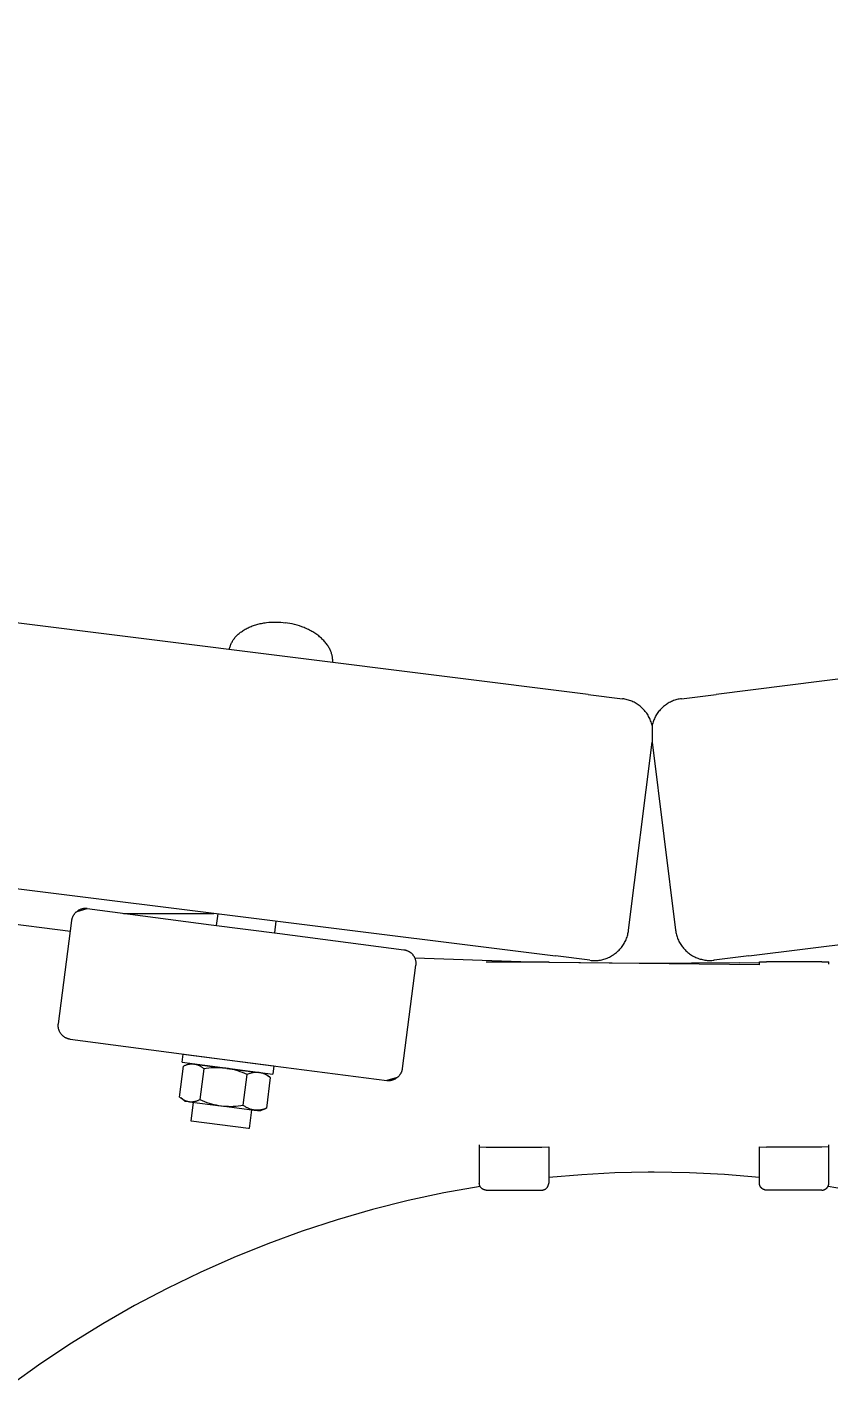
# Model space of a CAD drawing. Header units: millimetres. Extents: x -253 to 4295, y -442 to 2895.
# Drawn here: x 3616.7 to 3732.3, y 2394 to 2589.8 of the extents above; entities that cross this region are included whole.
import ezdxf

# ---------------------------------------------------------------- set-up
doc = ezdxf.new("R2010")
doc.units = ezdxf.units.MM
doc.layers.add('ZANO_R', color=7, linetype='Continuous', lineweight=0)
doc.layers.add('ZANO_W', color=1, linetype='Continuous', lineweight=0)
doc.styles.add('Arial', font='arial.ttf')
doc.styles.get("Standard").update_dxf_attribs({"font": 'ARIALUNI.TTF'})
doc.dimstyles.new('pl i ang', dxfattribs={"dimtxt": 50, "dimasz": 50, "dimexe": 1.25, "dimexo": 0.625, "dimgap": 10, "dimtad": 1, "dimtoh": 1, "dimtxsty": 'Standard', "dimcen": 2.5, "dimclrd": 1, "dimclre": 1, "dimclrt": 1, "dimadec": 0, "dimazin": 0, "dimtfac": 1, "dimtmove": 0, "dimatfit": 3, "dimfxl": 1, "dimarcsym": 1})

# ---------------------------------------------------------------- blocks, each defined once
blk = doc.blocks.new('*D396')
at = {"layer": 'ZANO_W', "color": 1, "lineweight": -2}
for p, q in [((3488.7, 2698.4), (3488.7, 2588.57)), ((3931.85, 2465.46), (3931.85, 2608.57)), ((3528.7, 2598.57), (3891.85, 2598.57))]:
    blk.add_line(p, q, dxfattribs=at)
at = {"layer": 'ZANO_W', "color": 1}
for points in [[(3528.7, 2605.24), (3528.7, 2591.9), (3488.7, 2598.57)], [(3891.85, 2591.9), (3891.85, 2605.24), (3931.85, 2598.57)]]:
    blk.add_solid(points, dxfattribs=at)
at = {"layer": 'ZANO_W', "color": 1, "insert": (3710.28, 2629.01), "char_height": 40, "attachment_point": 5, "style": 'Arial'}
blk.add_mtext('443', dxfattribs=at)

msp = doc.modelspace()

# ---------------------------------------------------------------- linework, layer by layer
at = {"layer": 'ZANO_R'}
for p, q in [((3697.58, 2493.58), (3538.82, 2513.42)), ((3874.78, 2513.43), (3716.01, 2493.59)), ((3649.82, 2503.66), (3649.99, 2503.71)), ((3649.99, 2503.71), (3650.16, 2503.75)), ((3650.16, 2503.75), (3650.33, 2503.79)), ((3650.33, 2503.79), (3650.5, 2503.83)), ((3650.5, 2503.83), (3650.67, 2503.86)), ((3650.67, 2503.86), (3650.85, 2503.89)), ((3650.85, 2503.89), (3651.02, 2503.92)), ((3651.02, 2503.92), (3651.2, 2503.94)), ((3651.2, 2503.94), (3651.55, 2503.98)), ((3651.55, 2503.98), (3651.9, 2504)), ((3651.9, 2504), (3652.25, 2504.02)), ((3652.25, 2504.02), (3652.59, 2504.02)), ((3652.59, 2504.02), (3652.94, 2504.01)), ((3652.94, 2504.01), (3653.28, 2503.99)), ((3653.28, 2503.99), (3653.61, 2503.97)), ((3653.61, 2503.97), (3653.94, 2503.93)), ((3654.27, 2503.88), (3653.94, 2503.93)), ((3654.6, 2503.82), (3654.27, 2503.88)), ((3654.94, 2503.75), (3654.6, 2503.82)), ((3655.28, 2503.67), (3654.94, 2503.75)), ((3646.59, 2501.66), (3646.67, 2501.77)), ((3646.67, 2501.77), (3646.76, 2501.87)), ((3646.76, 2501.87), (3646.85, 2501.97)), ((3646.85, 2501.97), (3646.95, 2502.07)), ((3646.95, 2502.07), (3647.05, 2502.17)), ((3647.05, 2502.17), (3647.15, 2502.27)), ((3647.15, 2502.27), (3647.26, 2502.36)), ((3647.26, 2502.36), (3647.37, 2502.45)), ((3647.37, 2502.45), (3647.49, 2502.54)), ((3647.49, 2502.54), (3647.61, 2502.63)), ((3647.61, 2502.63), (3647.74, 2502.72)), ((3647.74, 2502.72), (3647.86, 2502.81)), ((3647.86, 2502.81), (3648, 2502.89)), ((3648, 2502.89), (3648.13, 2502.97)), ((3648.13, 2502.97), (3648.27, 2503.05)), ((3648.27, 2503.05), (3648.41, 2503.12)), ((3648.41, 2503.12), (3648.56, 2503.19)), ((3648.56, 2503.19), (3648.71, 2503.26)), ((3648.71, 2503.26), (3648.86, 2503.33)), ((3648.86, 2503.33), (3649.01, 2503.39)), ((3649.01, 2503.39), (3649.17, 2503.45)), ((3649.17, 2503.45), (3649.33, 2503.51)), ((3649.33, 2503.51), (3649.49, 2503.56)), ((3649.49, 2503.56), (3649.66, 2503.62)), ((3649.66, 2503.62), (3649.82, 2503.66)), ((3655.62, 2503.58), (3655.28, 2503.67)), ((3655.96, 2503.47), (3655.62, 2503.58)), ((3656.3, 2503.35), (3655.96, 2503.47)), ((3656.46, 2503.29), (3656.3, 2503.35)), ((3656.63, 2503.22), (3656.46, 2503.29)), ((3656.8, 2503.15), (3656.63, 2503.22)), ((3656.96, 2503.08), (3656.8, 2503.15)), ((3657.12, 2503.01), (3656.96, 2503.08)), ((3657.28, 2502.93), (3657.12, 2503.01)), ((3657.44, 2502.85), (3657.28, 2502.93)), ((3657.6, 2502.77), (3657.44, 2502.85)), ((3657.75, 2502.68), (3657.6, 2502.77)), ((3657.9, 2502.59), (3657.75, 2502.68)), ((3658.05, 2502.5), (3657.9, 2502.59)), ((3658.2, 2502.41), (3658.05, 2502.5)), ((3658.34, 2502.31), (3658.2, 2502.41)), ((3658.48, 2502.21), (3658.34, 2502.31)), ((3658.62, 2502.11), (3658.48, 2502.21)), ((3658.75, 2502.01), (3658.62, 2502.11)), ((3658.88, 2501.9), (3658.75, 2502.01)), ((3659.01, 2501.79), (3658.88, 2501.9)), ((3659.13, 2501.68), (3659.01, 2501.79)), ((3645.87, 2500.04), (3645.89, 2500.15)), ((3645.89, 2500.15), (3645.91, 2500.26)), ((3645.91, 2500.26), (3645.94, 2500.36)), ((3645.94, 2500.36), (3645.97, 2500.47)), ((3645.97, 2500.47), (3646.01, 2500.58)), ((3646.01, 2500.58), (3646.05, 2500.69)), ((3646.05, 2500.69), (3646.09, 2500.8)), ((3646.09, 2500.8), (3646.14, 2500.91)), ((3646.14, 2500.91), (3646.19, 2501.02)), ((3646.19, 2501.02), (3646.25, 2501.13)), ((3646.25, 2501.13), (3646.31, 2501.24)), ((3646.31, 2501.24), (3646.37, 2501.34)), ((3646.37, 2501.34), (3646.44, 2501.45)), ((3646.44, 2501.45), (3646.51, 2501.56)), ((3646.51, 2501.56), (3646.59, 2501.66)), ((3659.25, 2501.57), (3659.13, 2501.68)), ((3659.36, 2501.46), (3659.25, 2501.57)), ((3659.47, 2501.34), (3659.36, 2501.46)), ((3659.58, 2501.23), (3659.47, 2501.34)), ((3659.68, 2501.11), (3659.58, 2501.23)), ((3659.78, 2500.99), (3659.68, 2501.11)), ((3659.87, 2500.87), (3659.78, 2500.99)), ((3659.96, 2500.75), (3659.87, 2500.87)), ((3660.04, 2500.63), (3659.96, 2500.75)), ((3660.12, 2500.51), (3660.04, 2500.63)), ((3660.2, 2500.39), (3660.12, 2500.51)), ((3660.27, 2500.27), (3660.2, 2500.39)), ((3660.33, 2500.14), (3660.27, 2500.27)), ((3660.39, 2500.02), (3660.33, 2500.14)), ((3660.45, 2499.9), (3660.39, 2500.02)), ((3660.49, 2499.79), (3660.45, 2499.9)), ((3660.53, 2499.67), (3660.49, 2499.79)), ((3660.57, 2499.56), (3660.53, 2499.67)), ((3660.61, 2499.45), (3660.57, 2499.56)), ((3660.64, 2499.34), (3660.61, 2499.45)), ((3660.67, 2499.23), (3660.64, 2499.34)), ((3660.69, 2499.12), (3660.67, 2499.23)), ((3660.71, 2499.02), (3660.69, 2499.12)), ((3660.73, 2498.91), (3660.71, 2499.02)), ((3660.74, 2498.8), (3660.73, 2498.91)), ((3660.75, 2498.7), (3660.74, 2498.8)), ((3660.76, 2498.59), (3660.75, 2498.7)), ((3660.75, 2498.18), (3660.76, 2498.28)), ((3660.76, 2498.49), (3660.76, 2498.59)), ((3660.76, 2498.38), (3660.76, 2498.49)), ((3660.76, 2498.28), (3660.76, 2498.38)), ((3697.58, 2493.58), (3702.54, 2492.96)), ((3702.71, 2492.93), (3702.54, 2492.96)), ((3702.89, 2492.9), (3702.71, 2492.93)), ((3703.06, 2492.86), (3702.89, 2492.9)), ((3703.22, 2492.82), (3703.06, 2492.86)), ((3703.39, 2492.77), (3703.22, 2492.82)), ((3703.56, 2492.72), (3703.39, 2492.77)), ((3703.72, 2492.66), (3703.56, 2492.72)), ((3703.88, 2492.59), (3703.72, 2492.66)), ((3704.04, 2492.52), (3703.88, 2492.59)), ((3704.2, 2492.45), (3704.04, 2492.52)), ((3704.35, 2492.36), (3704.2, 2492.45)), ((3704.5, 2492.28), (3704.35, 2492.36)), ((3704.65, 2492.18), (3704.5, 2492.28)), ((3704.79, 2492.09), (3704.65, 2492.18)), ((3704.94, 2491.98), (3704.79, 2492.09)), ((3705.07, 2491.88), (3704.94, 2491.98)), ((3708.57, 2491.94), (3708.44, 2491.83)), ((3708.71, 2492.04), (3708.57, 2491.94)), ((3708.85, 2492.14), (3708.71, 2492.04)), ((3708.99, 2492.23), (3708.85, 2492.14)), ((3709.13, 2492.32), (3708.99, 2492.23)), ((3709.28, 2492.4), (3709.13, 2492.32)), ((3709.43, 2492.48), (3709.28, 2492.4)), ((3709.58, 2492.56), (3709.43, 2492.48)), ((3709.74, 2492.62), (3709.58, 2492.56)), ((3709.9, 2492.69), (3709.74, 2492.62)), ((3710.06, 2492.75), (3709.9, 2492.69)), ((3710.22, 2492.8), (3710.06, 2492.75)), ((3710.38, 2492.84), (3710.22, 2492.8)), ((3710.55, 2492.88), (3710.38, 2492.84)), ((3710.71, 2492.92), (3710.55, 2492.88)), ((3710.88, 2492.95), (3710.71, 2492.92)), ((3711.05, 2492.97), (3710.88, 2492.95)), ((3711.05, 2492.97), (3716.01, 2493.59)), ((3711.05, 2492.97), (3711.05, 2492.97)), ((3705.21, 2491.76), (3705.07, 2491.88)), ((3705.34, 2491.65), (3705.21, 2491.76)), ((3705.46, 2491.53), (3705.34, 2491.65)), ((3705.58, 2491.4), (3705.46, 2491.53)), ((3705.7, 2491.27), (3705.58, 2491.4)), ((3705.81, 2491.14), (3705.7, 2491.27)), ((3705.92, 2491), (3705.81, 2491.14)), ((3706.02, 2490.86), (3705.92, 2491)), ((3706.12, 2490.72), (3706.02, 2490.86)), ((3706.21, 2490.57), (3706.12, 2490.72)), ((3706.3, 2490.42), (3706.21, 2490.57)), ((3706.38, 2490.26), (3706.3, 2490.42)), ((3706.45, 2490.11), (3706.38, 2490.26)), ((3706.52, 2489.95), (3706.45, 2490.11)), ((3707.12, 2490.08), (3707.05, 2489.93)), ((3707.19, 2490.24), (3707.12, 2490.08)), ((3707.27, 2490.39), (3707.19, 2490.24)), ((3707.35, 2490.54), (3707.27, 2490.39)), ((3707.44, 2490.68), (3707.35, 2490.54)), ((3707.53, 2490.82), (3707.44, 2490.68)), ((3707.63, 2490.96), (3707.53, 2490.82)), ((3707.73, 2491.1), (3707.63, 2490.96)), ((3707.84, 2491.23), (3707.73, 2491.1)), ((3707.95, 2491.36), (3707.84, 2491.23)), ((3708.07, 2491.48), (3707.95, 2491.36)), ((3708.19, 2491.6), (3708.07, 2491.48)), ((3708.31, 2491.72), (3708.19, 2491.6)), ((3708.44, 2491.83), (3708.31, 2491.72)), ((3706.59, 2489.79), (3706.52, 2489.95)), ((3706.65, 2489.62), (3706.59, 2489.79)), ((3706.7, 2489.46), (3706.65, 2489.62)), ((3706.75, 2489.29), (3706.7, 2489.46)), ((3706.79, 2489.12), (3706.75, 2489.29)), ((3706.83, 2489.28), (3706.79, 2489.12)), ((3706.79, 2489.12), (3706.8, 2486.68)), ((3706.88, 2489.45), (3706.83, 2489.28)), ((3706.93, 2489.61), (3706.88, 2489.45)), ((3706.99, 2489.77), (3706.93, 2489.61)), ((3707.05, 2489.93), (3706.99, 2489.77)), ((3703.41, 2459.59), (3706.8, 2486.68)), ((3706.8, 2486.68), (3710.18, 2459.61)), ((3534.1, 2475.71), (3692.87, 2455.87)), ((3720.72, 2455.89), (3879.49, 2475.73)), ((3623.91, 2462.3), (3625.39, 2462.7)), ((3624.38, 2462.57), (3624.32, 2462.55)), ((3624.45, 2462.6), (3624.38, 2462.57)), ((3624.51, 2462.62), (3624.45, 2462.6)), ((3624.58, 2462.64), (3624.51, 2462.62)), ((3624.64, 2462.66), (3624.58, 2462.64)), ((3624.71, 2462.67), (3624.64, 2462.66)), ((3624.78, 2462.69), (3624.71, 2462.67)), ((3624.84, 2462.7), (3624.78, 2462.69)), ((3624.91, 2462.71), (3624.84, 2462.7)), ((3624.98, 2462.71), (3624.91, 2462.71)), ((3625.05, 2462.72), (3624.98, 2462.71)), ((3625.12, 2462.72), (3625.05, 2462.72)), ((3625.19, 2462.72), (3625.12, 2462.72)), ((3625.25, 2462.72), (3625.19, 2462.72)), ((3625.32, 2462.71), (3625.25, 2462.72)), ((3625.39, 2462.7), (3625.32, 2462.71)), ((3625.39, 2462.7), (3643.24, 2460.38)), ((3622.95, 2459.42), (3600.12, 2462.28)), ((3621.22, 2446.1), (3623.15, 2460.98)), ((3623.15, 2460.98), (3623.16, 2461.05)), ((3623.16, 2461.05), (3623.17, 2461.11)), ((3623.17, 2461.11), (3623.19, 2461.18)), ((3623.19, 2461.18), (3623.2, 2461.25)), ((3623.2, 2461.25), (3623.22, 2461.31)), ((3623.22, 2461.31), (3623.24, 2461.38)), ((3623.24, 2461.38), (3623.27, 2461.44)), ((3623.27, 2461.44), (3623.29, 2461.5)), ((3623.29, 2461.5), (3623.32, 2461.57)), ((3623.32, 2461.57), (3623.35, 2461.63)), ((3623.35, 2461.63), (3623.38, 2461.69)), ((3623.38, 2461.69), (3623.42, 2461.75)), ((3623.42, 2461.75), (3623.45, 2461.8)), ((3623.45, 2461.8), (3623.49, 2461.86)), ((3623.49, 2461.86), (3623.53, 2461.92)), ((3623.53, 2461.92), (3623.57, 2461.97)), ((3623.57, 2461.97), (3623.61, 2462.02)), ((3623.61, 2462.02), (3623.66, 2462.07)), ((3623.66, 2462.07), (3623.71, 2462.12)), ((3623.71, 2462.12), (3623.76, 2462.17)), ((3623.76, 2462.17), (3623.81, 2462.22)), ((3623.81, 2462.22), (3623.86, 2462.26)), ((3623.86, 2462.26), (3623.91, 2462.3)), ((3623.97, 2462.35), (3623.91, 2462.3)), ((3624.02, 2462.38), (3623.97, 2462.35)), ((3624.08, 2462.42), (3624.02, 2462.38)), ((3624.14, 2462.46), (3624.08, 2462.42)), ((3624.2, 2462.49), (3624.14, 2462.46)), ((3624.26, 2462.52), (3624.2, 2462.49)), ((3624.32, 2462.55), (3624.26, 2462.52)), ((3630.62, 2462.02), (3643.61, 2462.02)), ((3644.03, 2460.28), (3644.25, 2461.94)), ((3652.58, 2460.9), (3652.36, 2459.2)), ((3643.24, 2460.38), (3653.16, 2459.1)), ((3653.16, 2459.1), (3671.01, 2456.78)), ((3703.18, 2458.59), (3703.23, 2458.76)), ((3703.23, 2458.76), (3703.28, 2458.92)), ((3703.28, 2458.92), (3703.32, 2459.09)), ((3703.32, 2459.09), (3703.36, 2459.25)), ((3703.36, 2459.25), (3703.39, 2459.42)), ((3703.39, 2459.42), (3703.41, 2459.59)), ((3710.18, 2459.61), (3710.2, 2459.44)), ((3710.2, 2459.44), (3710.23, 2459.27)), ((3710.23, 2459.27), (3710.27, 2459.1)), ((3710.27, 2459.1), (3710.31, 2458.94)), ((3710.31, 2458.94), (3710.36, 2458.77)), ((3710.36, 2458.77), (3710.41, 2458.61)), ((3671.01, 2456.78), (3671.07, 2456.77)), ((3671.07, 2456.77), (3671.14, 2456.75)), ((3671.14, 2456.75), (3671.21, 2456.74)), ((3671.21, 2456.74), (3671.27, 2456.72)), ((3671.27, 2456.72), (3671.34, 2456.7)), ((3671.34, 2456.7), (3671.4, 2456.68)), ((3701.91, 2456.6), (3702.03, 2456.72)), ((3702.03, 2456.72), (3702.15, 2456.84)), ((3702.15, 2456.84), (3702.26, 2456.97)), ((3702.26, 2456.97), (3702.37, 2457.1)), ((3702.37, 2457.1), (3702.47, 2457.24)), ((3702.47, 2457.24), (3702.57, 2457.38)), ((3702.57, 2457.38), (3702.66, 2457.52)), ((3702.66, 2457.52), (3702.75, 2457.66)), ((3702.75, 2457.66), (3702.84, 2457.81)), ((3702.84, 2457.81), (3702.92, 2457.96)), ((3702.92, 2457.96), (3702.99, 2458.12)), ((3702.99, 2458.12), (3703.06, 2458.27)), ((3703.06, 2458.27), (3703.12, 2458.43)), ((3703.12, 2458.43), (3703.18, 2458.59)), ((3710.41, 2458.61), (3710.47, 2458.45)), ((3710.47, 2458.45), (3710.53, 2458.29)), ((3710.53, 2458.29), (3710.6, 2458.14)), ((3710.6, 2458.14), (3710.67, 2457.98)), ((3710.67, 2457.98), (3710.75, 2457.83)), ((3710.75, 2457.83), (3710.84, 2457.68)), ((3710.84, 2457.68), (3710.93, 2457.54)), ((3710.93, 2457.54), (3711.02, 2457.4)), ((3711.02, 2457.4), (3711.12, 2457.26)), ((3711.12, 2457.26), (3711.22, 2457.12)), ((3711.22, 2457.12), (3711.33, 2456.99)), ((3711.33, 2456.99), (3711.45, 2456.86)), ((3711.45, 2456.86), (3711.56, 2456.74)), ((3711.56, 2456.74), (3711.68, 2456.62)), ((3671.4, 2456.68), (3671.47, 2456.66)), ((3671.47, 2456.66), (3671.53, 2456.63)), ((3671.53, 2456.63), (3671.59, 2456.61)), ((3671.59, 2456.61), (3671.65, 2456.58)), ((3671.65, 2456.58), (3671.72, 2456.54)), ((3671.72, 2456.54), (3671.77, 2456.51)), ((3671.77, 2456.51), (3671.83, 2456.47)), ((3671.83, 2456.47), (3671.89, 2456.44)), ((3671.89, 2456.44), (3671.94, 2456.4)), ((3671.94, 2456.4), (3672, 2456.35)), ((3672, 2456.35), (3672.05, 2456.31)), ((3672.05, 2456.31), (3672.1, 2456.26)), ((3672.1, 2456.26), (3672.15, 2456.22)), ((3672.15, 2456.22), (3672.2, 2456.17)), ((3672.2, 2456.17), (3672.25, 2456.12)), ((3672.25, 2456.12), (3672.29, 2456.07)), ((3672.29, 2456.07), (3672.33, 2456.01)), ((3672.33, 2456.01), (3672.37, 2455.96)), ((3672.37, 2455.96), (3672.41, 2455.9)), ((3672.41, 2455.9), (3672.45, 2455.84)), ((3672.45, 2455.84), (3672.48, 2455.79)), ((3672.48, 2455.79), (3672.52, 2455.73)), ((3672.52, 2455.73), (3672.55, 2455.67)), ((3672.55, 2455.67), (3672.58, 2455.6)), ((3672.58, 2455.6), (3672.6, 2455.54)), ((3687.89, 2455.03), (3672.59, 2455.57)), ((3672.6, 2455.54), (3672.63, 2455.48)), ((3672.63, 2455.48), (3672.65, 2455.41)), ((3672.65, 2455.41), (3672.67, 2455.35)), ((3672.67, 2455.35), (3672.69, 2455.28)), ((3672.69, 2455.28), (3672.7, 2455.21)), ((3672.7, 2455.21), (3672.72, 2455.15)), ((3672.72, 2455.15), (3672.73, 2455.08)), ((3672.73, 2455.08), (3672.74, 2455.01)), ((3672.74, 2455.01), (3672.74, 2454.94)), ((3672.74, 2454.94), (3672.75, 2454.88)), ((3672.75, 2454.88), (3672.75, 2454.81)), ((3672.75, 2454.81), (3672.75, 2454.74)), ((3682.89, 2455.03), (3690.89, 2455.03)), ((3687.89, 2455.03), (3687.89, 2455.03)), ((3690.89, 2455.03), (3691.89, 2455.03)), ((3691.89, 2455.03), (3691.89, 2454.93)), ((3705.62, 2454.79), (3691.89, 2454.94)), ((3722.27, 2454.61), (3691.89, 2454.93)), ((3697.83, 2455.25), (3692.87, 2455.87)), ((3697.83, 2455.25), (3698, 2455.23)), ((3697.83, 2455.25), (3697.83, 2455.25)), ((3698, 2455.23), (3698.17, 2455.22)), ((3698.17, 2455.22), (3698.34, 2455.21)), ((3698.34, 2455.21), (3698.51, 2455.21)), ((3698.51, 2455.21), (3698.68, 2455.22)), ((3698.68, 2455.22), (3698.85, 2455.23)), ((3698.85, 2455.23), (3699.02, 2455.24)), ((3699.02, 2455.24), (3699.19, 2455.27)), ((3699.19, 2455.27), (3699.36, 2455.29)), ((3699.36, 2455.29), (3699.53, 2455.33)), ((3699.53, 2455.33), (3699.69, 2455.37)), ((3699.69, 2455.37), (3699.86, 2455.41)), ((3699.86, 2455.41), (3700.02, 2455.46)), ((3700.02, 2455.46), (3700.18, 2455.52)), ((3700.18, 2455.52), (3700.34, 2455.58)), ((3700.34, 2455.58), (3700.5, 2455.65)), ((3700.5, 2455.65), (3700.65, 2455.72)), ((3700.65, 2455.72), (3700.8, 2455.8)), ((3700.8, 2455.8), (3700.95, 2455.88)), ((3700.95, 2455.88), (3701.1, 2455.97)), ((3701.1, 2455.97), (3701.24, 2456.06)), ((3701.24, 2456.06), (3701.38, 2456.16)), ((3701.38, 2456.16), (3701.52, 2456.26)), ((3701.52, 2456.26), (3701.65, 2456.37)), ((3701.65, 2456.37), (3701.78, 2456.48)), ((3701.78, 2456.48), (3701.91, 2456.6)), ((3719.36, 2454.88), (3705.62, 2454.79)), ((3711.68, 2456.62), (3711.81, 2456.5)), ((3711.81, 2456.5), (3711.94, 2456.39)), ((3711.94, 2456.39), (3712.07, 2456.28)), ((3712.07, 2456.28), (3712.21, 2456.18)), ((3712.21, 2456.18), (3712.35, 2456.08)), ((3712.35, 2456.08), (3712.49, 2455.99)), ((3712.49, 2455.99), (3712.64, 2455.9)), ((3712.64, 2455.9), (3712.79, 2455.82)), ((3712.79, 2455.82), (3712.94, 2455.74)), ((3712.94, 2455.74), (3713.09, 2455.67)), ((3713.09, 2455.67), (3713.25, 2455.6)), ((3713.25, 2455.6), (3713.41, 2455.54)), ((3713.41, 2455.54), (3713.57, 2455.48)), ((3713.57, 2455.48), (3713.73, 2455.43)), ((3713.73, 2455.43), (3713.9, 2455.39)), ((3713.9, 2455.39), (3714.06, 2455.35)), ((3714.06, 2455.35), (3714.23, 2455.31)), ((3714.23, 2455.31), (3714.4, 2455.28)), ((3714.4, 2455.28), (3714.57, 2455.26)), ((3714.57, 2455.26), (3714.74, 2455.24)), ((3714.74, 2455.24), (3714.91, 2455.23)), ((3714.91, 2455.23), (3715.08, 2455.23)), ((3715.08, 2455.23), (3715.25, 2455.23)), ((3715.25, 2455.23), (3715.42, 2455.24)), ((3715.42, 2455.24), (3715.59, 2455.25)), ((3715.59, 2455.25), (3715.76, 2455.27)), ((3720.72, 2455.89), (3715.76, 2455.27)), ((3719.36, 2454.88), (3722.27, 2454.94)), ((3722.27, 2455.03), (3723.27, 2455.03)), ((3722.27, 2454.61), (3722.27, 2455.03)), ((3731.27, 2455.03), (3723.27, 2455.03)), ((3731.27, 2455.03), (3732.27, 2455.03)), ((3732.27, 2454.68), (3732.27, 2455.03)), ((3670.8, 2439.66), (3672.73, 2454.54)), ((3672.74, 2454.6), (3672.73, 2454.54)), ((3672.75, 2454.74), (3672.74, 2454.67)), ((3672.74, 2454.67), (3672.74, 2454.6)), ((3621.2, 2445.97), (3621.21, 2446.03)), ((3621.2, 2445.9), (3621.2, 2445.97)), ((3621.2, 2445.83), (3621.2, 2445.9)), ((3621.2, 2445.76), (3621.2, 2445.83)), ((3621.2, 2445.69), (3621.2, 2445.76)), ((3621.21, 2445.63), (3621.2, 2445.69)), ((3621.21, 2446.03), (3621.22, 2446.1)), ((3621.22, 2445.56), (3621.21, 2445.63)), ((3621.23, 2445.49), (3621.22, 2445.56)), ((3621.24, 2445.42), (3621.23, 2445.49)), ((3621.26, 2445.36), (3621.24, 2445.42)), ((3621.28, 2445.29), (3621.26, 2445.36)), ((3621.3, 2445.22), (3621.28, 2445.29)), ((3621.32, 2445.16), (3621.3, 2445.22)), ((3621.34, 2445.1), (3621.32, 2445.16)), ((3621.37, 2445.03), (3621.34, 2445.1)), ((3621.4, 2444.97), (3621.37, 2445.03)), ((3621.43, 2444.91), (3621.4, 2444.97)), ((3621.46, 2444.85), (3621.43, 2444.91)), ((3621.5, 2444.79), (3621.46, 2444.85)), ((3621.54, 2444.73), (3621.5, 2444.79)), ((3621.57, 2444.68), (3621.54, 2444.73)), ((3621.62, 2444.62), (3621.57, 2444.68)), ((3621.66, 2444.57), (3621.62, 2444.62)), ((3621.7, 2444.52), (3621.66, 2444.57)), ((3621.75, 2444.47), (3621.7, 2444.52)), ((3621.8, 2444.42), (3621.75, 2444.47)), ((3621.85, 2444.37), (3621.8, 2444.42)), ((3621.9, 2444.33), (3621.85, 2444.37)), ((3621.95, 2444.28), (3621.9, 2444.33)), ((3622, 2444.24), (3621.95, 2444.28)), ((3622.06, 2444.2), (3622, 2444.24)), ((3622.12, 2444.16), (3622.06, 2444.2)), ((3622.17, 2444.13), (3622.12, 2444.16)), ((3622.23, 2444.09), (3622.17, 2444.13)), ((3622.29, 2444.06), (3622.23, 2444.09)), ((3622.35, 2444.03), (3622.29, 2444.06)), ((3622.42, 2444), (3622.35, 2444.03)), ((3622.48, 2443.98), (3622.42, 2444)), ((3622.54, 2443.96), (3622.48, 2443.98)), ((3622.61, 2443.93), (3622.54, 2443.96)), ((3622.67, 2443.91), (3622.61, 2443.93)), ((3622.74, 2443.9), (3622.67, 2443.91)), ((3622.81, 2443.88), (3622.74, 2443.9)), ((3622.87, 2443.87), (3622.81, 2443.88)), ((3622.94, 2443.86), (3622.87, 2443.87)), ((3622.94, 2443.86), (3640.79, 2441.54)), ((3639.05, 2440.55), (3639.21, 2441.74)), ((3639.21, 2441.74), (3652.3, 2440.04)), ((3640.79, 2441.54), (3650.71, 2440.25)), ((3641.59, 2441.43), (3641.59, 2441.44)), ((3638.7, 2435.54), (3639.28, 2439.99)), ((3639.05, 2440.55), (3652.14, 2438.85)), ((3639.36, 2440.03), (3639.28, 2439.99)), ((3639.45, 2440.06), (3639.36, 2440.03)), ((3639.53, 2440.1), (3639.45, 2440.06)), ((3639.47, 2440.07), (3640.18, 2440.36)), ((3639.62, 2440.13), (3639.53, 2440.1)), ((3639.71, 2440.16), (3639.62, 2440.13)), ((3639.79, 2440.19), (3639.71, 2440.16)), ((3639.88, 2440.21), (3639.79, 2440.19)), ((3639.97, 2440.23), (3639.88, 2440.21)), ((3640.06, 2440.25), (3639.97, 2440.23)), ((3640.15, 2440.26), (3640.06, 2440.25)), ((3640.25, 2440.27), (3640.15, 2440.26)), ((3640.18, 2440.36), (3640.18, 2440.36)), ((3640.18, 2440.36), (3640.18, 2440.36)), ((3640.18, 2440.36), (3640.18, 2440.36)), ((3640.18, 2440.36), (3640.18, 2440.36)), ((3640.18, 2440.36), (3640.18, 2440.36)), ((3640.18, 2440.36), (3640.18, 2440.36)), ((3640.18, 2440.36), (3640.21, 2440.36)), ((3640.21, 2440.36), (3640.32, 2440.34)), ((3640.34, 2440.28), (3640.25, 2440.27)), ((3640.32, 2440.34), (3640.76, 2440.29)), ((3640.43, 2440.29), (3640.34, 2440.28)), ((3640.52, 2440.29), (3640.43, 2440.29)), ((3640.61, 2440.29), (3640.52, 2440.29)), ((3640.71, 2440.29), (3640.61, 2440.29)), ((3640.8, 2440.28), (3640.71, 2440.29)), ((3640.89, 2440.26), (3640.8, 2440.28)), ((3640.84, 2440.27), (3645.26, 2439.7)), ((3640.98, 2440.24), (3640.89, 2440.26)), ((3641.07, 2440.22), (3640.98, 2440.24)), ((3641.15, 2440.19), (3641.07, 2440.22)), ((3641.24, 2440.17), (3641.15, 2440.19)), ((3641.33, 2440.13), (3641.24, 2440.17)), ((3641.41, 2440.1), (3641.33, 2440.13)), ((3641.5, 2440.06), (3641.41, 2440.1)), ((3641.43, 2440.2), (3641.43, 2440.24)), ((3641.58, 2440.02), (3641.5, 2440.06)), ((3641.66, 2439.98), (3641.58, 2440.02)), ((3642.19, 2439.61), (3641.61, 2435.16)), ((3641.74, 2439.93), (3641.66, 2439.98)), ((3641.82, 2439.89), (3641.74, 2439.93)), ((3641.9, 2439.84), (3641.82, 2439.89)), ((3641.97, 2439.78), (3641.9, 2439.84)), ((3642.05, 2439.73), (3641.97, 2439.78)), ((3642.12, 2439.67), (3642.05, 2439.73)), ((3642.19, 2439.61), (3642.12, 2439.67)), ((3642.54, 2439.66), (3642.19, 2439.61)), ((3642.89, 2439.7), (3642.54, 2439.66)), ((3643.25, 2439.73), (3642.89, 2439.7)), ((3643.6, 2439.75), (3643.25, 2439.73)), ((3643.96, 2439.76), (3643.6, 2439.75)), ((3644.31, 2439.76), (3643.96, 2439.76)), ((3644.67, 2439.75), (3644.31, 2439.76)), ((3645.02, 2439.72), (3644.67, 2439.75)), ((3645.37, 2439.69), (3645.02, 2439.72)), ((3645.73, 2439.63), (3645.37, 2439.69)), ((3645.49, 2439.67), (3650.12, 2439.07)), ((3646.07, 2439.56), (3645.73, 2439.63)), ((3646.42, 2439.49), (3646.07, 2439.56)), ((3646.77, 2439.4), (3646.42, 2439.49)), ((3647.11, 2439.3), (3646.77, 2439.4)), ((3647.44, 2439.19), (3647.11, 2439.3)), ((3647.78, 2439.07), (3647.44, 2439.19)), ((3649.76, 2439.16), (3649.76, 2439.12)), ((3649.92, 2440.36), (3649.92, 2440.35)), ((3650.71, 2440.25), (3668.56, 2437.93)), ((3652.3, 2440.04), (3652.14, 2438.85)), ((3670.66, 2439.13), (3670.63, 2439.07)), ((3670.68, 2439.2), (3670.66, 2439.13)), ((3670.71, 2439.26), (3670.68, 2439.2)), ((3670.73, 2439.33), (3670.71, 2439.26)), ((3670.75, 2439.39), (3670.73, 2439.33)), ((3670.76, 2439.46), (3670.75, 2439.39)), ((3670.78, 2439.53), (3670.76, 2439.46)), ((3670.79, 2439.59), (3670.78, 2439.53)), ((3670.8, 2439.66), (3670.79, 2439.59)), ((3648.11, 2438.94), (3647.78, 2439.07)), ((3647.86, 2434.35), (3648.44, 2438.8)), ((3648.44, 2438.8), (3648.11, 2438.94)), ((3648.54, 2438.84), (3648.44, 2438.8)), ((3648.66, 2438.88), (3648.54, 2438.84)), ((3648.77, 2438.92), (3648.66, 2438.88)), ((3648.88, 2438.95), (3648.77, 2438.92)), ((3648.99, 2438.98), (3648.88, 2438.95)), ((3649.11, 2439.01), (3648.99, 2438.98)), ((3649.23, 2439.03), (3649.11, 2439.01)), ((3649.34, 2439.05), (3649.23, 2439.03)), ((3649.46, 2439.06), (3649.34, 2439.05)), ((3649.58, 2439.07), (3649.46, 2439.06)), ((3649.7, 2439.08), (3649.58, 2439.07)), ((3649.81, 2439.08), (3649.7, 2439.08)), ((3649.93, 2439.08), (3649.81, 2439.08)), ((3650.05, 2439.07), (3649.93, 2439.08)), ((3650.17, 2439.06), (3650.05, 2439.07)), ((3650.28, 2439.04), (3650.17, 2439.06)), ((3650.22, 2439.06), (3651, 2438.95)), ((3650.4, 2439.02), (3650.28, 2439.04)), ((3650.51, 2438.99), (3650.4, 2439.02)), ((3650.63, 2438.96), (3650.51, 2438.99)), ((3650.74, 2438.92), (3650.63, 2438.96)), ((3650.85, 2438.88), (3650.74, 2438.92)), ((3650.96, 2438.84), (3650.85, 2438.88)), ((3651.07, 2438.79), (3650.96, 2438.84)), ((3651, 2438.95), (3651.65, 2438.46)), ((3651.18, 2438.74), (3651.07, 2438.79)), ((3651.28, 2438.69), (3651.18, 2438.74)), ((3651.77, 2438.36), (3651.2, 2433.92)), ((3651.38, 2438.63), (3651.28, 2438.69)), ((3651.48, 2438.57), (3651.38, 2438.63)), ((3651.58, 2438.5), (3651.48, 2438.57)), ((3651.68, 2438.43), (3651.58, 2438.5)), ((3651.65, 2438.46), (3651.77, 2438.36)), ((3651.77, 2438.36), (3651.68, 2438.43)), ((3670.04, 2438.33), (3668.56, 2437.93)), ((3668.56, 2437.93), (3668.63, 2437.93)), ((3668.63, 2437.93), (3668.69, 2437.92)), ((3668.69, 2437.92), (3668.76, 2437.92)), ((3668.76, 2437.92), (3668.83, 2437.92)), ((3668.83, 2437.92), (3668.9, 2437.92)), ((3668.9, 2437.92), (3668.97, 2437.92)), ((3668.97, 2437.92), (3669.03, 2437.93)), ((3669.03, 2437.93), (3669.1, 2437.94)), ((3669.1, 2437.94), (3669.17, 2437.95)), ((3669.17, 2437.95), (3669.24, 2437.96)), ((3669.24, 2437.96), (3669.3, 2437.98)), ((3669.3, 2437.98), (3669.37, 2438)), ((3669.37, 2438), (3669.43, 2438.02)), ((3669.43, 2438.02), (3669.5, 2438.04)), ((3669.5, 2438.04), (3669.56, 2438.06)), ((3669.56, 2438.06), (3669.63, 2438.09)), ((3669.63, 2438.09), (3669.69, 2438.12)), ((3669.69, 2438.12), (3669.75, 2438.15)), ((3669.75, 2438.15), (3669.81, 2438.18)), ((3669.81, 2438.18), (3669.87, 2438.22)), ((3669.87, 2438.22), (3669.92, 2438.25)), ((3669.92, 2438.25), (3669.98, 2438.29)), ((3669.98, 2438.29), (3670.04, 2438.33)), ((3670.09, 2438.38), (3670.04, 2438.33)), ((3670.14, 2438.42), (3670.09, 2438.38)), ((3670.19, 2438.47), (3670.14, 2438.42)), ((3670.24, 2438.51), (3670.19, 2438.47)), ((3670.29, 2438.56), (3670.24, 2438.51)), ((3670.33, 2438.61), (3670.29, 2438.56)), ((3670.38, 2438.67), (3670.33, 2438.61)), ((3670.42, 2438.72), (3670.38, 2438.67)), ((3670.46, 2438.78), (3670.42, 2438.72)), ((3670.5, 2438.83), (3670.46, 2438.78)), ((3670.53, 2438.89), (3670.5, 2438.83)), ((3670.57, 2438.95), (3670.53, 2438.89)), ((3670.6, 2439.01), (3670.57, 2438.95)), ((3670.63, 2439.07), (3670.6, 2439.01)), ((3638.7, 2435.54), (3638.77, 2435.48)), ((3638.77, 2435.48), (3638.84, 2435.42)), ((3638.84, 2435.42), (3638.92, 2435.36)), ((3639.47, 2434.95), (3638.87, 2435.41)), ((3638.92, 2435.36), (3638.99, 2435.31)), ((3638.99, 2435.31), (3639.07, 2435.26)), ((3639.07, 2435.26), (3639.15, 2435.21)), ((3639.15, 2435.21), (3639.23, 2435.17)), ((3639.23, 2435.17), (3639.31, 2435.12)), ((3639.31, 2435.12), (3639.39, 2435.08)), ((3639.39, 2435.08), (3639.48, 2435.05)), ((3639.47, 2434.95), (3639.47, 2434.95)), ((3639.47, 2434.95), (3639.47, 2434.95)), ((3639.47, 2434.95), (3639.47, 2434.95)), ((3639.47, 2434.95), (3639.47, 2434.95)), ((3639.47, 2434.95), (3639.47, 2434.95)), ((3639.47, 2434.95), (3639.48, 2434.95)), ((3639.48, 2435.05), (3639.56, 2435.01)), ((3639.48, 2434.95), (3639.51, 2434.94)), ((3639.51, 2434.94), (3639.62, 2434.93)), ((3639.56, 2435.01), (3639.65, 2434.98)), ((3639.62, 2434.93), (3640.05, 2434.87)), ((3639.65, 2434.98), (3639.74, 2434.95)), ((3639.74, 2434.95), (3639.82, 2434.93)), ((3639.82, 2434.93), (3639.91, 2434.9)), ((3639.91, 2434.9), (3640, 2434.88)), ((3640, 2434.88), (3640.09, 2434.87)), ((3640.09, 2434.87), (3640.19, 2434.86)), ((3640.14, 2434.86), (3644.58, 2434.28)), ((3640.19, 2434.86), (3640.28, 2434.86)), ((3640.28, 2434.86), (3640.37, 2434.86)), ((3640.37, 2434.86), (3640.46, 2434.86)), ((3640.37, 2432.08), (3640.72, 2434.78)), ((3640.46, 2434.86), (3640.55, 2434.86)), ((3640.55, 2434.86), (3640.65, 2434.87)), ((3640.65, 2434.87), (3640.74, 2434.88)), ((3640.74, 2434.88), (3640.83, 2434.9)), ((3640.83, 2434.9), (3640.92, 2434.92)), ((3640.92, 2434.92), (3641.01, 2434.94)), ((3641.01, 2434.94), (3641.1, 2434.96)), ((3641.1, 2434.96), (3641.18, 2434.99)), ((3641.18, 2434.99), (3641.27, 2435.02)), ((3641.27, 2435.02), (3641.36, 2435.05)), ((3641.36, 2435.05), (3641.44, 2435.08)), ((3641.44, 2435.08), (3641.53, 2435.12)), ((3641.53, 2435.12), (3641.61, 2435.16)), ((3641.61, 2435.16), (3641.94, 2435.02)), ((3641.94, 2435.02), (3642.27, 2434.89)), ((3642.27, 2434.89), (3642.6, 2434.77)), ((3642.6, 2434.77), (3642.94, 2434.66)), ((3642.94, 2434.66), (3643.28, 2434.56)), ((3643.28, 2434.56), (3643.62, 2434.47)), ((3643.62, 2434.47), (3643.97, 2434.39)), ((3643.97, 2434.39), (3644.32, 2434.33)), ((3644.32, 2434.33), (3644.67, 2434.27)), ((3644.67, 2434.27), (3645.02, 2434.24)), ((3644.77, 2434.26), (3649.42, 2433.65)), ((3645.02, 2434.24), (3645.38, 2434.21)), ((3645.38, 2434.21), (3645.73, 2434.2)), ((3645.73, 2434.2), (3646.09, 2434.19)), ((3646.09, 2434.19), (3646.44, 2434.2)), ((3646.44, 2434.2), (3646.8, 2434.22)), ((3646.8, 2434.22), (3647.15, 2434.25)), ((3647.15, 2434.25), (3647.51, 2434.3)), ((3647.51, 2434.3), (3647.86, 2434.35)), ((3647.95, 2434.28), (3647.86, 2434.35)), ((3648.05, 2434.21), (3647.95, 2434.28)), ((3648.15, 2434.15), (3648.05, 2434.21)), ((3648.25, 2434.08), (3648.15, 2434.15)), ((3648.35, 2434.03), (3648.25, 2434.08)), ((3648.46, 2433.97), (3648.35, 2434.03)), ((3648.56, 2433.92), (3648.46, 2433.97)), ((3648.67, 2433.87), (3648.56, 2433.92)), ((3648.78, 2433.83), (3648.67, 2433.87)), ((3649.05, 2433.7), (3648.7, 2430.99)), ((3648.89, 2433.79), (3648.78, 2433.83)), ((3649, 2433.76), (3648.89, 2433.79)), ((3649.12, 2433.72), (3649, 2433.76)), ((3649.23, 2433.69), (3649.12, 2433.72)), ((3649.35, 2433.67), (3649.23, 2433.69)), ((3649.46, 2433.65), (3649.35, 2433.67)), ((3649.58, 2433.64), (3649.46, 2433.65)), ((3649.51, 2433.64), (3650.3, 2433.54)), ((3649.7, 2433.63), (3649.58, 2433.64)), ((3649.82, 2433.63), (3649.7, 2433.63)), ((3649.94, 2433.63), (3649.82, 2433.63)), ((3650.05, 2433.64), (3649.94, 2433.63)), ((3650.17, 2433.65), (3650.05, 2433.64)), ((3650.29, 2433.66), (3650.17, 2433.65)), ((3650.41, 2433.68), (3650.29, 2433.66)), ((3651.06, 2433.85), (3650.3, 2433.54)), ((3650.52, 2433.7), (3650.41, 2433.68)), ((3650.64, 2433.73), (3650.52, 2433.7)), ((3650.75, 2433.76), (3650.64, 2433.73)), ((3650.86, 2433.79), (3650.75, 2433.76)), ((3650.98, 2433.83), (3650.86, 2433.79)), ((3651.09, 2433.87), (3650.98, 2433.83)), ((3651.2, 2433.92), (3651.06, 2433.85)), ((3651.2, 2433.92), (3651.09, 2433.87)), ((3648.62, 2431.01), (3640.37, 2432.08)), ((3648.68, 2431), (3648.62, 2431.01)), ((3648.7, 2431), (3648.68, 2431)), ((3648.7, 2430.99), (3648.7, 2431)), ((3648.7, 2430.99), (3648.7, 2430.99)), ((3648.7, 2430.99), (3648.7, 2430.99)), ((3648.7, 2430.99), (3648.7, 2430.99)), ((3648.7, 2430.99), (3648.7, 2430.99)), ((3648.7, 2430.99), (3648.7, 2430.99)), ((3648.7, 2430.99), (3648.7, 2430.99)), ((3681.89, 2428.62), (3681.89, 2428.37)), ((3681.89, 2428.37), (3682.89, 2428.29)), ((3681.89, 2428.36), (3681.89, 2423.12)), ((3682.89, 2428.29), (3690.89, 2428.29)), ((3690.89, 2428.29), (3691.89, 2428.37)), ((3691.89, 2428.36), (3691.89, 2423.12)), ((3722.27, 2428.37), (3723.27, 2428.29)), ((3722.27, 2423.12), (3722.27, 2428.36)), ((3731.27, 2428.29), (3723.27, 2428.29)), ((3732.27, 2428.37), (3731.27, 2428.29)), ((3732.27, 2428.37), (3732.27, 2428.62)), ((3732.27, 2423.12), (3732.27, 2428.36)), ((3696.66, 2424.34), (3691.89, 2423.95)), ((3701.44, 2424.59), (3696.66, 2424.34)), ((3706.22, 2424.69), (3701.44, 2424.59)), ((3707.11, 2424.69), (3706.22, 2424.69)), ((3712.17, 2424.61), (3707.11, 2424.69)), ((3717.23, 2424.36), (3712.17, 2424.61)), ((3722.27, 2423.95), (3717.23, 2424.36)), ((3676.8, 2421.71), (3671.62, 2420.6)), ((3682.01, 2422.66), (3676.8, 2421.71)), ((3681.89, 2423.08), (3681.89, 2423.12)), ((3681.9, 2423.05), (3681.89, 2423.08)), ((3681.9, 2423.01), (3681.9, 2423.05)), ((3681.9, 2422.98), (3681.9, 2423.01)), ((3681.91, 2422.95), (3681.9, 2422.98)), ((3681.91, 2422.91), (3681.91, 2422.95)), ((3681.92, 2422.88), (3681.91, 2422.91)), ((3681.93, 2422.84), (3681.92, 2422.88)), ((3681.94, 2422.81), (3681.93, 2422.84)), ((3681.95, 2422.78), (3681.94, 2422.81)), ((3681.97, 2422.74), (3681.95, 2422.78)), ((3681.98, 2422.71), (3681.97, 2422.74)), ((3681.99, 2422.68), (3681.98, 2422.71)), ((3682.01, 2422.65), (3681.99, 2422.68)), ((3682.03, 2422.62), (3682.01, 2422.65)), ((3682.04, 2422.59), (3682.03, 2422.62)), ((3682.06, 2422.56), (3682.04, 2422.59)), ((3682.08, 2422.53), (3682.06, 2422.56)), ((3682.1, 2422.5), (3682.08, 2422.53)), ((3682.13, 2422.48), (3682.1, 2422.5)), ((3682.15, 2422.45), (3682.13, 2422.48)), ((3682.17, 2422.42), (3682.15, 2422.45)), ((3682.2, 2422.4), (3682.17, 2422.42)), ((3682.22, 2422.38), (3682.2, 2422.4)), ((3682.25, 2422.35), (3682.22, 2422.38)), ((3682.28, 2422.33), (3682.25, 2422.35)), ((3682.3, 2422.31), (3682.28, 2422.33)), ((3682.33, 2422.29), (3682.3, 2422.31)), ((3682.36, 2422.27), (3682.33, 2422.29)), ((3682.39, 2422.25), (3682.36, 2422.27)), ((3682.42, 2422.24), (3682.39, 2422.25)), ((3682.45, 2422.22), (3682.42, 2422.24)), ((3682.49, 2422.21), (3682.45, 2422.22)), ((3682.52, 2422.19), (3682.49, 2422.21)), ((3682.55, 2422.18), (3682.52, 2422.19)), ((3682.58, 2422.17), (3682.55, 2422.18)), ((3682.62, 2422.16), (3682.58, 2422.17)), ((3682.65, 2422.15), (3682.62, 2422.16)), ((3682.68, 2422.14), (3682.65, 2422.15)), ((3682.72, 2422.13), (3682.68, 2422.14)), ((3682.75, 2422.13), (3682.72, 2422.13)), ((3682.79, 2422.12), (3682.75, 2422.13)), ((3682.82, 2422.12), (3682.79, 2422.12)), ((3682.86, 2422.12), (3682.82, 2422.12)), ((3682.89, 2422.12), (3682.86, 2422.12)), ((3682.89, 2422.12), (3690.89, 2422.12)), ((3690.89, 2422.12), (3690.93, 2422.12)), ((3690.93, 2422.12), (3690.96, 2422.12)), ((3690.96, 2422.12), (3691, 2422.12)), ((3691, 2422.12), (3691.03, 2422.13)), ((3691.03, 2422.13), (3691.07, 2422.13)), ((3691.07, 2422.13), (3691.1, 2422.14)), ((3691.1, 2422.14), (3691.13, 2422.15)), ((3691.13, 2422.15), (3691.17, 2422.16)), ((3691.17, 2422.16), (3691.2, 2422.17)), ((3691.2, 2422.17), (3691.23, 2422.18)), ((3691.23, 2422.18), (3691.27, 2422.19)), ((3691.27, 2422.19), (3691.3, 2422.21)), ((3691.3, 2422.21), (3691.33, 2422.22)), ((3691.33, 2422.22), (3691.36, 2422.24)), ((3691.36, 2422.24), (3691.39, 2422.25)), ((3691.39, 2422.25), (3691.42, 2422.27)), ((3691.42, 2422.27), (3691.45, 2422.29)), ((3691.45, 2422.29), (3691.48, 2422.31)), ((3691.48, 2422.31), (3691.51, 2422.33)), ((3691.51, 2422.33), (3691.54, 2422.35)), ((3691.54, 2422.35), (3691.56, 2422.38)), ((3691.56, 2422.38), (3691.59, 2422.4)), ((3691.59, 2422.4), (3691.61, 2422.42)), ((3691.61, 2422.42), (3691.64, 2422.45)), ((3691.64, 2422.45), (3691.66, 2422.48)), ((3691.66, 2422.48), (3691.68, 2422.5)), ((3691.68, 2422.5), (3691.7, 2422.53)), ((3691.7, 2422.53), (3691.72, 2422.56)), ((3691.72, 2422.56), (3691.74, 2422.59)), ((3691.74, 2422.59), (3691.76, 2422.62)), ((3691.76, 2422.62), (3691.78, 2422.65)), ((3691.78, 2422.65), (3691.79, 2422.68)), ((3691.79, 2422.68), (3691.81, 2422.71)), ((3691.81, 2422.71), (3691.82, 2422.74)), ((3691.82, 2422.74), (3691.83, 2422.78)), ((3691.83, 2422.78), (3691.84, 2422.81)), ((3691.84, 2422.81), (3691.85, 2422.84)), ((3691.85, 2422.84), (3691.86, 2422.88)), ((3691.86, 2422.88), (3691.87, 2422.91)), ((3691.87, 2422.91), (3691.88, 2422.95)), ((3691.88, 2422.98), (3691.89, 2423.01)), ((3691.88, 2422.95), (3691.88, 2422.98)), ((3691.89, 2423.08), (3691.89, 2423.12)), ((3691.89, 2423.05), (3691.89, 2423.08)), ((3691.89, 2423.01), (3691.89, 2423.05)), ((3722.27, 2423.08), (3722.27, 2423.12)), ((3722.27, 2423.05), (3722.27, 2423.08)), ((3722.28, 2423.01), (3722.27, 2423.05)), ((3722.28, 2422.98), (3722.28, 2423.01)), ((3722.29, 2422.95), (3722.28, 2422.98)), ((3722.29, 2422.91), (3722.29, 2422.95)), ((3722.3, 2422.88), (3722.29, 2422.91)), ((3722.31, 2422.84), (3722.3, 2422.88)), ((3722.32, 2422.81), (3722.31, 2422.84)), ((3722.33, 2422.78), (3722.32, 2422.81)), ((3722.34, 2422.74), (3722.33, 2422.78)), ((3722.36, 2422.71), (3722.34, 2422.74)), ((3722.37, 2422.68), (3722.36, 2422.71)), ((3722.39, 2422.65), (3722.37, 2422.68)), ((3722.4, 2422.62), (3722.39, 2422.65)), ((3722.42, 2422.59), (3722.4, 2422.62)), ((3722.44, 2422.56), (3722.42, 2422.59)), ((3722.46, 2422.53), (3722.44, 2422.56)), ((3722.48, 2422.5), (3722.46, 2422.53)), ((3722.5, 2422.48), (3722.48, 2422.5)), ((3722.53, 2422.45), (3722.5, 2422.48)), ((3722.55, 2422.42), (3722.53, 2422.45)), ((3722.58, 2422.4), (3722.55, 2422.42)), ((3722.6, 2422.38), (3722.58, 2422.4)), ((3722.63, 2422.35), (3722.6, 2422.38)), ((3722.66, 2422.33), (3722.63, 2422.35)), ((3722.68, 2422.31), (3722.66, 2422.33)), ((3722.71, 2422.29), (3722.68, 2422.31)), ((3722.74, 2422.27), (3722.71, 2422.29)), ((3722.77, 2422.25), (3722.74, 2422.27)), ((3722.8, 2422.24), (3722.77, 2422.25)), ((3722.83, 2422.22), (3722.8, 2422.24)), ((3722.86, 2422.21), (3722.83, 2422.22)), ((3722.9, 2422.19), (3722.86, 2422.21)), ((3722.93, 2422.18), (3722.9, 2422.19)), ((3722.96, 2422.17), (3722.93, 2422.18)), ((3723, 2422.16), (3722.96, 2422.17)), ((3723.03, 2422.15), (3723, 2422.16)), ((3723.06, 2422.14), (3723.03, 2422.15)), ((3723.1, 2422.13), (3723.06, 2422.14)), ((3723.13, 2422.13), (3723.1, 2422.13)), ((3723.17, 2422.12), (3723.13, 2422.13)), ((3723.2, 2422.12), (3723.17, 2422.12)), ((3723.24, 2422.12), (3723.2, 2422.12)), ((3723.27, 2422.12), (3723.24, 2422.12)), ((3731.27, 2422.12), (3723.27, 2422.12)), ((3731.27, 2422.12), (3731.31, 2422.12)), ((3731.31, 2422.12), (3731.34, 2422.12)), ((3731.34, 2422.12), (3731.38, 2422.12)), ((3731.38, 2422.12), (3731.41, 2422.13)), ((3731.41, 2422.13), (3731.44, 2422.13)), ((3731.44, 2422.13), (3731.48, 2422.14)), ((3731.48, 2422.14), (3731.51, 2422.15)), ((3731.51, 2422.15), (3731.55, 2422.16)), ((3731.55, 2422.16), (3731.58, 2422.17)), ((3731.58, 2422.17), (3731.61, 2422.18)), ((3731.61, 2422.18), (3731.65, 2422.19)), ((3731.65, 2422.19), (3731.68, 2422.21)), ((3731.68, 2422.21), (3731.71, 2422.22)), ((3731.71, 2422.22), (3731.74, 2422.24)), ((3731.74, 2422.24), (3731.77, 2422.25)), ((3731.77, 2422.25), (3731.8, 2422.27)), ((3731.8, 2422.27), (3731.83, 2422.29)), ((3731.83, 2422.29), (3731.86, 2422.31)), ((3731.86, 2422.31), (3731.89, 2422.33)), ((3731.89, 2422.33), (3731.91, 2422.35)), ((3731.91, 2422.35), (3731.94, 2422.38)), ((3731.94, 2422.38), (3731.97, 2422.4)), ((3731.97, 2422.4), (3731.99, 2422.42)), ((3731.99, 2422.42), (3732.01, 2422.45)), ((3732.01, 2422.45), (3732.04, 2422.48)), ((3732.04, 2422.48), (3732.06, 2422.5)), ((3732.06, 2422.5), (3732.08, 2422.53)), ((3732.08, 2422.53), (3732.1, 2422.56)), ((3732.1, 2422.56), (3732.12, 2422.59)), ((3732.12, 2422.59), (3732.14, 2422.62)), ((3732.14, 2422.62), (3732.15, 2422.65)), ((3732.15, 2422.65), (3732.17, 2422.68)), ((3737.37, 2421.71), (3732.16, 2422.66)), ((3732.17, 2422.68), (3732.18, 2422.71)), ((3732.18, 2422.71), (3732.2, 2422.74)), ((3732.2, 2422.74), (3732.21, 2422.78)), ((3732.21, 2422.78), (3732.22, 2422.81)), ((3732.22, 2422.81), (3732.23, 2422.84)), ((3732.23, 2422.84), (3732.24, 2422.88)), ((3732.24, 2422.88), (3732.25, 2422.91)), ((3732.25, 2422.91), (3732.26, 2422.95)), ((3732.26, 2422.98), (3732.27, 2423.01)), ((3732.26, 2422.95), (3732.26, 2422.98)), ((3732.27, 2423.08), (3732.27, 2423.12)), ((3732.27, 2423.05), (3732.27, 2423.08)), ((3732.27, 2423.01), (3732.27, 2423.05)), ((3671.62, 2420.6), (3666.49, 2419.3)), ((3661.41, 2417.83), (3656.37, 2416.19)), ((3666.49, 2419.3), (3661.41, 2417.83)), ((3656.37, 2416.19), (3651.4, 2414.38)), ((3651.4, 2414.38), (3646.49, 2412.4)), ((3646.49, 2412.4), (3641.65, 2410.25)), ((3641.65, 2410.25), (3636.89, 2407.94)), ((3636.89, 2407.94), (3632.21, 2405.47)), ((3632.21, 2405.47), (3627.61, 2402.84)), ((3627.61, 2402.84), (3623.11, 2400.06)), ((3623.11, 2400.06), (3618.71, 2397.12)), ((3618.71, 2397.12), (3614.4, 2394.04))]:
    msp.add_line(p, q, dxfattribs=at)

# ---------------------------------------------------------------- dimensions: what is measured, and where the dimension line sits
at = {"layer": 'ZANO_W'}
dim = msp.add_linear_dim(base=(3931.85, 2598.57), p1=(3488.7, 2708.4), p2=(3931.85, 2455.46), dimstyle='pl i ang', override={"dimtxt": 40, "dimasz": 40, "dimexe": 10, "dimexo": 10, "dimtoh": 0, "dimdec": 0, "dimtxsty": 'Arial', "dimtdec": 0, "dimtmove": 1}, dxfattribs=at)
dim.commit()
dim.dimension.update_dxf_attribs({"geometry": '*D396', "text_midpoint": (3710.28, 2629.01)})

doc.saveas('drawing.dxf')
